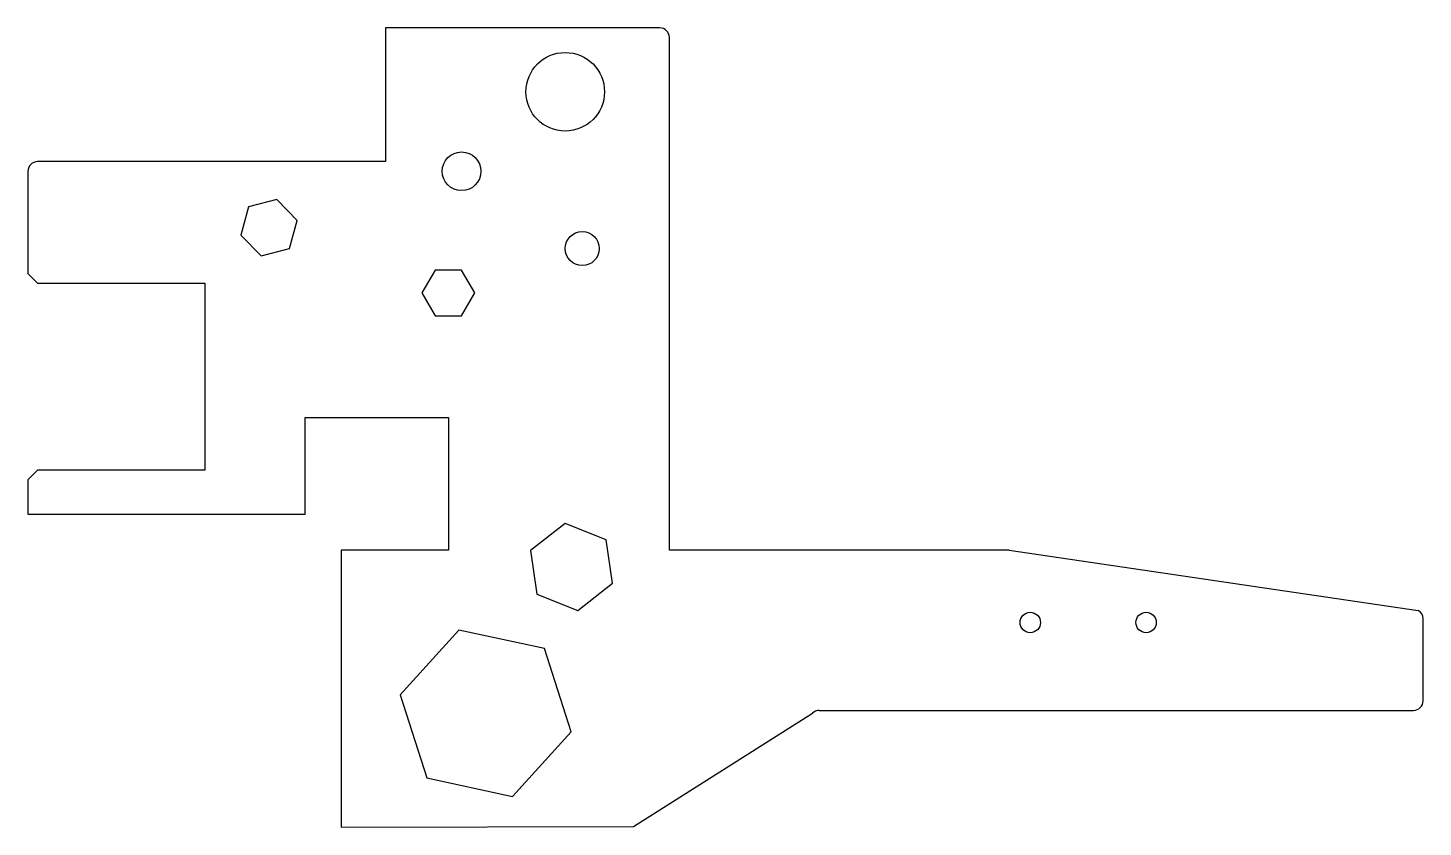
# Model space of a CAD drawing. Header units: millimetres. Extents: x 0 to 287, y 0 to 164.
import ezdxf

# ---------------------------------------------------------------- set-up
doc = ezdxf.new("R2010")
doc.units = ezdxf.units.MM

msp = doc.modelspace()

# ---------------------------------------------------------------- linework, layer by layer
at = {"color": 7, "linetype": 'Continuous'}
for p, q in [((129.9, 164.4), (73.5, 164.4)), ((73.5, 164.4), (73.5, 136.9)), ((131.9, 57), (131.9, 162.4)), ((0, 134.9), (0, 113.9)), ((73.5, 136.9), (2, 136.9)), ((45.37, 127.58), (43.76, 121.79)), ((51.19, 129.07), (45.37, 127.58)), ((55.39, 124.78), (51.19, 129.07)), ((53.78, 119), (55.39, 124.78)), ((43.76, 121.79), (47.96, 117.5)), ((47.96, 117.5), (53.78, 119)), ((0, 113.9), (2, 111.9)), ((2, 111.9), (36.35, 111.9)), ((36.35, 111.9), (36.35, 73.4)), ((83.74, 114.58), (81.03, 109.88)), ((89.17, 114.58), (83.74, 114.58)), ((91.89, 109.88), (89.17, 114.58)), ((81.03, 109.88), (83.74, 105.18)), ((89.17, 105.18), (91.89, 109.88)), ((83.74, 105.18), (89.17, 105.18)), ((57, 64.4), (57, 84.29)), ((57, 84.29), (86.46, 84.29)), ((86.46, 84.29), (86.46, 57)), ((2, 73.4), (0, 71.4)), ((36.35, 73.4), (2, 73.4)), ((0, 71.4), (0, 64.4)), ((0, 64.4), (57, 64.4)), ((110.49, 62.48), (103.38, 56.88)), ((118.9, 59.11), (110.49, 62.48)), ((120.19, 50.15), (118.9, 59.11)), ((86.46, 57), (64.4, 57)), ((64.4, 57), (64.4, 0)), ((103.38, 56.88), (104.67, 47.92)), ((201.75, 57), (131.9, 57)), ((201.75, 57), (285.9, 44.58)), ((113.07, 44.55), (120.19, 50.15)), ((104.67, 47.92), (113.07, 44.55)), ((88.64, 40.53), (76.57, 27.22)), ((106.21, 36.72), (88.64, 40.53)), ((286.9, 26), (286.9, 42.85)), ((111.69, 19.61), (106.21, 36.72)), ((76.57, 27.22), (82.05, 10.11)), ((124.5, 0.13), (161.31, 23.41)), ((162.73, 24), (284.9, 24)), ((99.62, 6.3), (111.69, 19.61)), ((82.05, 10.11), (99.62, 6.3)), ((64.4, 0), (124.5, 0.13))]:
    msp.add_line(p, q, dxfattribs=at)
for centre, radius in [((110.49, 151.26), 8.08), ((89.17, 134.9), 3.98), ((114, 119), 3.5), ((206.12, 42.09), 2.1), ((229.94, 42.09), 2.1)]:
    msp.add_circle(centre, radius, dxfattribs=at)
for centre, start, end in [((129.9, 162.4), 0, 90), ((2, 134.9), 90, 180), ((284.9, 42.85), 359.9986, 60), ((284.9, 26), 270, 0), ((162.73, 22), 90.0006, 135.0008)]:
    msp.add_arc(centre, 2, start, end, dxfattribs=at)

doc.saveas('drawing.dxf')
